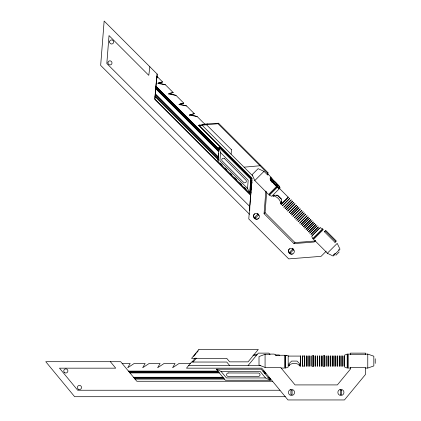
<?xml version="1.0" encoding="UTF-8"?>
<svg xmlns="http://www.w3.org/2000/svg" width="421" height="421" viewBox="0 0 421 421"><rect width="100%" height="100%" fill="white"/><g stroke="black" fill="none" stroke-linecap="round" stroke-linejoin="round"><path stroke-width="0.63" d="M156.917 77.622L156.954 76.312L162.611 81.974L157.712 83.411L165.427 84.789L173.189 92.546L168.289 93.988L176.004 95.362L183.761 103.119L178.862 104.561L186.577 105.934L194.334 113.696L189.439 115.138L189.976 114.601M157.017 77.927L157.133 74.038L104.145 21.05L100.661 65.387L249.606 214.331M249.721 210.442L249.842 206.548L106.823 63.534L109.023 35.574L148.792 75.348L149.844 66.75M267.861 174.599L267.982 172.673L218.531 123.221L204.332 124.121M218.441 157.291L155.302 94.03L154.844 99.156L250.8 195.112M155.238 94.094L155.917 86.221L219.115 149.418L155.917 86.221M155.854 86.284L156.954 76.312M218.952 147.361L217.857 161.338L249.669 193.155L250.769 179.172L218.952 147.361L220.562 152.613L219.92 160.801L247.537 188.424L249.669 193.155M218.141 161.048L218.32 159.543L155.123 96.346M218.536 156.07L218.725 153.628M219.052 149.481L219.241 147.071L251.058 178.888L250.869 181.298L251.874 182.177L250.869 181.298M247.537 188.424L248.185 180.235L220.562 152.613M249.958 192.865L250.316 189.045L251.2 190.05M250.253 189.103L250.932 181.235M249.937 205.285L250.684 195.807M250.842 194.56L251.079 192.302L250.132 191.36M251.248 189.413L251.547 185.619M251.811 182.24L251.984 180.041M251.874 182.177L251.821 183.83L250.879 182.888M315.708 240.428L314.108 242.022L293.984 243.606L264.062 213.679L265.84 191.055M264.062 213.679L265.067 212.673L266.693 191.981M231.529 149.644L231.113 154.118M267.298 175.089L267.477 173.178L267.982 172.673M157.133 74.038L154.775 99.219L250.732 195.176M193.66 356.387L196.123 353.403M196.944 352.409L198.18 350.914M192.018 362.039L195.302 358.055M193.165 362.039L196.402 358.118M248.09 365.512L258.31 353.13L268.824 353.13L270.05 354.614M326.27 251.132L321.055 256.347L288.727 258.889L248.779 218.941L251.942 178.688L198.728 125.474L199.401 124.8M207.427 123.927L206.558 124.795L231.471 149.708M198.728 125.474L218.025 123.727L218.531 123.221M244.164 167.169L260.041 165.742L260.546 165.237M270.314 177.894L270.698 180.199L276.744 186.245L268.524 194.46L254.805 180.551L264.014 171.336L267.34 174.662L267.888 174.11M267.351 173.51L271.024 177.183L270.156 178.051L271.85 179.051L279.544 186.945L278.423 188.066L271.613 181.256A2.858 0.737 45 0 1 270.34 179.672A2.858 0.737 45 0 1 271.961 180.909M270.698 180.199L270.456 180.446L272.729 182.719M271.85 179.051L271.977 178.478L271.013 177.194M275.792 184.335L276.602 183.519L275.002 181.946A2.221 0.574 45 0 0 273.445 181.177A2.221 0.574 45 0 0 274.218 182.735L278.555 187.934M275.913 185.03L276.85 184.093L276.602 183.519M277.628 185.361L278.139 184.851L272.092 178.809M269.082 195.018L277.297 186.798L277.728 187.719L279.302 188.745M278.181 185.914L278.855 185.572L280.149 187.898L271.771 196.275L269.245 195.181L277.46 186.961M278.47 185.956L278.855 185.572M278.534 187.65L279.47 186.714M273.003 196.112L273.934 195.181L277.518 195.397L281.317 199.191L281.528 202.775M280.923 202.606L280.275 203.254L280.665 203.643M280.602 203.706L281.786 202.522L281.675 201.364M281.133 204.243L288.196 197.186L279.528 188.519M281.033 204.632L288.585 197.086M282.207 205.806L289.753 198.254M282.596 205.706L289.653 198.644M283.922 207.032L290.979 199.97M283.822 207.421L291.374 199.87M284.991 208.59L292.542 201.043M285.385 208.49L292.442 201.433M286.417 209.526L293.474 202.464M286.317 209.916L293.869 202.369M287.485 211.084L295.037 203.538M287.88 210.984L294.937 203.927M289.206 212.316L296.263 205.253M289.106 212.705L296.652 205.153M290.274 213.873L297.826 206.322M290.664 213.773L297.726 206.716M291.7 214.81L298.757 207.748M291.6 215.199L299.152 207.648M292.769 216.368L300.32 208.816M293.158 216.268L300.22 209.211M294.484 217.594L301.547 210.537M294.39 217.989L301.936 210.437M295.558 219.157L303.104 211.605M295.947 219.057L303.009 211.995M296.984 220.088L304.041 213.031M296.884 220.483L304.43 212.931M298.052 221.651L305.599 214.1M298.442 221.551L305.504 214.494M299.768 222.877L306.83 215.82M299.668 223.267L307.219 215.72M300.841 224.435L308.388 216.889M301.231 224.34L308.288 217.278M302.262 225.372L309.324 218.315M302.167 225.767L309.714 218.215M303.336 226.935L310.882 219.383M303.725 226.835L310.782 219.773M304.757 227.866L311.819 220.809M304.662 228.261L312.208 220.709M305.83 229.429L313.377 221.878M306.22 229.329L313.282 222.267M293.984 243.606L294.995 242.596L315.118 241.012L313.508 239.444L323.391 229.556M307.256 230.361L314.313 223.304M307.156 230.755L314.703 223.204M308.325 231.924L315.871 224.372M308.714 231.824L315.776 224.767M309.751 232.86L316.808 225.798M309.651 233.25L317.197 225.698M310.819 234.418L318.371 226.866M311.208 234.318L318.271 227.261M312.245 235.355L319.302 228.293M312.95 238.886L322.839 229.003M324.302 231.834L325.722 230.413L336.353 241.044L334.932 242.464M327.322 253.258L337.21 243.375L339.994 249.169L333.116 256.042L327.322 253.258L325.733 251.669M335.921 255.231L339.184 251.969M269.772 354.282L265.072 354.282L259.01 356.587L259.01 365.075L265.072 367.433L280.628 367.433L295.047 384.915L337.368 384.915L350.477 369.022L350.477 367.27M365.517 368.065L367.77 368.065L373.832 365.938L373.832 356.213L367.77 354.087L365.517 354.087M162.611 81.974L158.249 82.874L165.427 84.789M173.189 92.546L168.826 93.451L176.004 95.362M180.025 103.898L183.761 103.119M192.465 114.08L194.334 113.696M190.571 114.759L197.154 116.512L205.148 124.505L198.938 125.263L252.153 178.478M265.935 191.871L266.24 191.839M202.027 124.6L205.148 124.505M269.608 354.087L274.166 354.087L276.065 355.261L284.612 355.261L284.612 368.065L281.144 368.065M350.477 354.087L348.225 354.087L348.225 368.065L350.477 368.065M350.477 354.282L365.517 354.282M253.842 354.571L257.115 354.571M275.239 354.987L279.128 354.987L279.707 355.313M286.359 355.619L285.396 355.261L285.396 368.065M284.612 355.508L285.396 355.508M252.932 355.666L256.215 355.666M284.428 355.619L288.19 355.619L288.19 367.054L285.633 368.065L285.633 355.261M288.19 356.082L300.447 356.082L300.447 366.065M122.179 363.497L130.178 363.497L127.737 367.743L134.162 363.497L145.134 363.497L142.687 367.743L149.118 363.497L160.091 363.497L157.643 367.743L164.069 363.497L175.041 363.497L172.599 367.743L179.025 363.497L190.329 363.497M188.666 365.512L260.341 365.512M288.948 365.67L289.501 365.67L289.501 364.607L292.648 363.491A8.741 7.71 0 0 1 295.989 363.491L299.142 364.607L299.142 365.67L299.689 365.67M350.477 367.433L365.517 367.433L365.517 374.422L344.452 399.95L287.959 399.95L261.736 368.165L186.482 368.165L191.534 362.039L226.766 362.039L229.629 365.512M216.257 369.196L261.252 369.196L270.356 380.231L225.361 380.231L216.257 369.196L221.109 371.485L260.173 371.485L265.504 377.947L270.356 380.231M128.447 371.101L217.825 371.101M262.82 371.101L264.151 371.101M128.826 371.554L218.204 371.554M263.199 371.554L264.53 371.554M129.584 372.469L218.957 372.469M263.951 372.469L265.288 372.469M129.957 372.927L219.336 372.927M264.33 372.927L265.662 372.927M264.609 373.269L265.94 373.269M133.536 377.263L222.914 377.263M267.909 377.263L269.24 377.263M133.915 377.721L223.288 377.721M268.282 377.721L269.619 377.721M265.504 377.947L226.44 377.947L221.109 371.485M134.667 378.637L224.046 378.637M269.04 378.637L270.371 378.637M135.046 379.095L224.425 379.095M269.419 379.095L270.75 379.095M272.54 381.263L136.836 381.263L120.695 361.702L45.763 361.702L74.649 396.708L285.285 396.708M279.949 390.241L77.696 390.241L59.482 368.165L115.722 368.165L110.386 361.702M276.502 195.144L277.66 195.255L281.46 199.049M189.439 115.138L197.154 116.512M179.999 104.182L186.577 105.934M274.087 195.812L276.965 197.386A8.741 6.383 45 0 1 279.328 199.749L280.902 202.627M292.553 248.227L293.048 248.437M264.014 171.336L258.105 168.668L252.137 174.641L254.805 180.551M258.462 215.073L257.652 214.268M293.4 250.011L292.59 249.206M218.025 123.727L267.477 173.178M325.217 230.918L335.847 241.549M277.965 185.019L278.523 185.577M324.407 231.729L335.037 242.359M273.566 181.119L272.661 180.209A2.858 0.737 45 0 0 270.124 179.246M276.292 183.84L278.107 185.656M276.571 186.414L277.129 186.966M273.639 183.63L277.728 187.719M338.573 249.658L339.042 250.121M334.806 253.426L335.269 253.889M334.274 253.958L334.737 254.426M333.864 254.368L334.327 254.831M333.516 254.716L333.985 255.179M273.718 195.402L274.108 195.791L273.461 196.433L273.071 196.044M202.091 125.211L252.768 175.889M315.192 240.938L325.828 251.574M155.954 86.715L219.152 149.913M250.969 181.73L251.911 182.672M155.865 87.873L218.599 150.607M155.733 88.536L218.467 151.271M250.748 183.551L251.69 184.493M155.67 88.599L218.873 151.797M250.684 183.614L251.632 184.556M250.653 184.04L251.595 184.987M155.302 94.03L218.499 157.228M250.316 189.045L251.258 189.987M155.338 94.525L218.073 157.259M250.353 189.539L250.984 190.166M155.249 95.683L218.446 158.88M250.263 190.697L251.205 191.639M155.06 96.409L218.257 159.606M250.074 191.423L251.016 192.365M220.446 163.353L222.293 165.2M225.061 167.963L226.903 169.81M230.129 173.036L231.976 174.883M234.744 177.646L236.586 179.493M239.812 182.719L241.659 184.566M244.427 187.329L246.269 189.176M265.067 212.673L294.995 242.596M254.61 217.31L255.415 218.12M289.543 252.247L290.353 253.058M375.237 358.771L375.237 363.381M367.77 354.087L367.77 368.065M365.517 354.435L365.517 353.13L350.477 353.13L350.477 354.435M347.441 354.087L347.441 368.065M344.441 356.082L344.441 366.065M342.978 356.082L342.978 366.065M342.773 355.734L342.773 366.412M341.121 355.734L341.121 366.412M340.915 356.082L340.915 366.065M339.452 356.082L339.452 366.065M339.247 355.734L339.247 366.412M337.589 355.734L337.589 366.412M337.384 356.082L337.384 366.065M335.921 356.082L335.921 366.065M335.716 355.734L335.716 366.412M334.063 355.734L334.063 366.412M333.858 356.082L333.858 366.065M332.395 356.082L332.395 366.065M332.19 355.734L332.19 366.412M330.532 355.734L330.532 366.412M330.327 356.082L330.327 366.065M328.864 356.082L328.864 366.065M328.659 355.734L328.659 366.412M327.006 355.734L327.006 366.412M326.801 356.082L326.801 366.065M324.923 356.082L324.923 366.065M322.86 356.082L322.86 366.065M321.397 356.082L321.397 366.065M321.186 355.734L321.186 366.412M319.534 355.734L319.534 366.412M319.328 356.082L319.328 366.065M317.455 356.082L317.455 366.065M317.245 355.734L317.245 366.412M315.592 355.734L315.592 366.412M315.387 356.082L315.387 366.065M313.924 356.082L313.924 366.065M311.861 356.082L311.861 366.065M309.982 356.082L309.982 366.065M309.777 355.734L309.777 366.412M308.125 355.734L308.125 366.412M307.919 356.082L307.919 366.065M306.456 356.082L306.456 366.065M306.246 355.734L306.246 366.412M304.593 355.734L304.593 366.412M302.304 355.734L302.304 366.412M300.652 355.734L300.652 366.412M299.689 366.065L299.689 363.76L297.005 361.076L291.632 361.076L288.948 363.76L288.948 366.065M276.065 355.261L276.065 355.619M265.072 354.282L265.072 367.433M274.06 183.703A2.858 0.737 45 0 1 273.097 181.167M271.798 182.061A2.858 0.737 45 0 1 271.866 181.856M292.421 253.916A3.052 2.947 45 0 1 290.869 253.889L289.511 253.089L288.711 251.732A3.052 2.947 45 0 1 289.438 248.853M258.815 218.231A3.052 2.947 45 0 1 258.199 218.694M257.484 218.983A3.052 2.947 45 0 1 255.931 218.952L254.573 218.157L253.774 216.799A3.052 2.947 45 0 1 254.5 213.915M198.886 349.472L191.534 358.382L226.766 358.382L229.629 361.855L248.09 361.855L258.31 349.472L198.886 349.472M257.71 214.21L254.552 217.368L255.363 218.178L258.515 215.02L257.71 214.21M292.648 249.148L289.49 252.305L290.301 253.11L293.453 249.958L292.648 249.148M320.149 227.74L311.693 236.197L312.787 238.723L322.675 228.84L320.149 227.74M290.711 389.488L289.98 389.788A3.052 3.052 0 0 0 289.98 395.072L291.5 395.482L293.027 395.072A3.052 3.052 0 0 0 293.027 389.788L290.711 389.488M340.121 389.488L339.384 389.788A3.052 3.052 0 0 0 339.384 395.072L340.91 395.482L342.436 395.072A3.052 3.052 0 0 0 342.436 389.788L340.121 389.488M347.209 354.087L344.652 355.098L344.652 367.054L347.209 368.065L347.209 354.087M228.319 372.969L227.829 373.038A1.737 1.737 0 0 0 227.829 376.395L258.783 376.395A1.737 1.737 0 0 0 258.783 373.038L228.319 372.969M313.719 355.734L312.066 355.734L312.066 366.412L313.719 366.412L313.719 355.734M324.717 355.734L323.065 355.734L323.065 366.412L324.717 366.412L324.717 355.734M304.388 356.082L302.515 356.082L302.515 366.065L304.388 366.065L304.388 356.082M292.074 390.162L290.932 390.162L290.932 394.703L292.074 394.703L292.074 390.162M341.484 390.162L340.336 390.162L340.336 394.703L341.484 394.703L341.484 390.162M257.873 213.742L257.147 213.426A3.052 2.947 45 0 0 253.537 217.036L254.337 218.394L255.694 219.194A3.052 2.947 45 0 0 259.299 215.584L257.873 213.742M292.811 248.674L292.079 248.364A3.052 2.947 45 0 0 288.474 251.974L289.274 253.331L290.632 254.131A3.052 2.947 45 0 0 294.237 250.521L292.811 248.674M224.646 158.733L224.251 158.428A1.737 1.679 45 0 0 221.962 160.722L243.848 182.609A1.737 1.679 45 0 0 246.143 180.314L224.646 158.733M107.929 62.845A2.079 2.005 45 0 0 111.018 64.666A2.079 2.005 45 0 0 110.955 61.129A2.079 2.005 45 0 0 107.929 62.845M109.571 41.926A2.079 2.005 45 0 0 112.665 43.747A2.079 2.005 45 0 0 112.602 40.211A2.079 2.005 45 0 0 109.571 41.926M78.417 389.262A2.079 2.079 0 0 0 81.532 387.462A2.079 2.079 0 0 0 78.417 385.668A2.079 2.079 0 0 0 78.417 389.262M64.787 372.743A2.079 2.079 0 0 0 67.902 370.943A2.079 2.079 0 0 0 64.787 369.149A2.079 2.079 0 0 0 64.787 372.743"/></g></svg>
